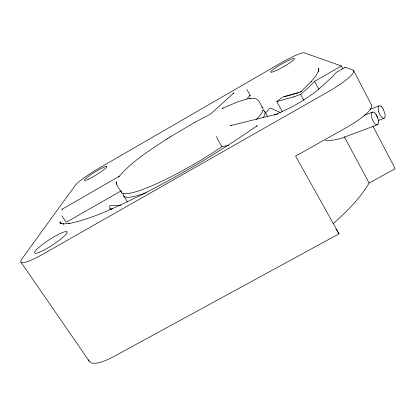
<?xml version="1.0" encoding="UTF-8"?>
<svg xmlns="http://www.w3.org/2000/svg" width="416" height="416" viewBox="0 0 416 416"><rect width="100%" height="100%" fill="white"/><g stroke="black" fill="none" stroke-linecap="round" stroke-linejoin="round"><path stroke-width="0.62" d="M378.43 123.079L377.593 124.691L342.857 137.717C337.303 139.766 331.334 140.696 325.426 140.26M372.965 126.235L395.2 168.704L369.138 183.056C359.845 198.713 346.679 211.682 333.164 223.714M265.278 113.298L270.15 107.952L280.582 112.601M233.215 93.506L233.828 92.804L210.688 113.942L194.943 122.299M342.914 68.843L341.416 65.972L314.584 81.328L309.088 86.923L300.659 94.38L293.602 96.907M246.095 99.476L250.234 95.446L246.917 89.544M256.261 126.578L257.265 125.642C220.163 151.559 181.116 174.673 140.806 195.229C117.572 206.341 94.224 218.286 68.853 223.657L69.711 223.47L62.967 223.938L63.856 223.985L59.712 222.898L61.272 223.647M282.376 111.665L276.791 101.582L282.448 97.157M228.831 145.304L221.926 146.661L220.891 147.363A107.245 16.593 -30.9 0 1 210.995 153.904A82.326 13.172 -30.8 0 1 131.087 193.003L128.674 193.378A69.904 11.216 -30.9 0 1 121.607 192.639C120.104 189.119 115.872 185.988 116.444 181.787L116.782 184.293M166.286 139.355C149.5 150.498 131.914 161.335 118.794 176.826L119.137 176.4L61.76 209.409L62.728 209.076M170.929 136.438L195.078 122.226M166.156 139.438L167.856 138.356M167.747 138.429L169.442 137.363M169.348 137.42L170.992 136.396M120.988 190.949L66.196 222.321L61.89 215.805M345.093 67.366L336.502 72.275L331.578 77.511L318.75 89.154L313.045 93.72L300.524 102.045L289.656 108.087L275.896 114.358L230.012 125.762L231.13 125.549M353.569 70.528L371.405 104.832A36.312 8.169 -28.1 0 1 346.424 127.566L295.62 156.104L339.024 233.823L113.079 356.928A34.112 10.962 -35.6 0 1 88.691 359.84M249.137 95.956L250.234 95.446M298.464 92.685L283.52 96.86L298.464 92.685L301.257 91.556L300.591 91.957L311.568 81.26L311.007 81.91L316.311 75.254L318.926 70.143L318.391 71.812L318.479 68.214L318.848 69.872M370.037 109.392L379.059 105.841M364.473 115.279L372.325 112.216M378.191 120.489L384.259 118.186M274.196 115.06L277.904 113.942M276.791 101.582L293.691 96.876M377.593 124.691L376.038 124.644A6.802 2.813 69.1 0 1 373.303 121.566L371.93 118.31A6.802 2.813 69.1 0 1 371.784 112.804A6.802 2.813 69.1 0 1 374.826 112.98M245.783 99.367L237.983 101.769L222.154 108.41L223.08 108.17M247.541 98.951L252.034 98.249L256.147 98.842L258.788 100.927L262.673 107.853M249.153 98.639L250.645 98.405M121.061 205.176L109.762 205.681L109.886 208.993L112.382 208.806M109.886 208.993L111.628 209.456M341.416 65.972L304.242 52.816A25.074 3 -29.6 0 0 279.661 63.674L99.102 168.158A24.18 2.829 -31.7 0 0 75.473 185.068L22.064 258.726A35.459 5.725 -33.1 0 0 43.269 253.973L327.517 92.139A36.764 6.339 -28.7 0 0 352.799 70.002L345.233 67.324A3.754 0.556 60.9 0 0 345.072 67.626M374.8 113.001L376.594 115.398M381.472 106.652L383.23 109.039L384.956 113.833A6.687 2.704 69 0 1 381.852 117.437L380.073 115.045L378.716 111.826M61.495 223.792L60.112 221.785L61.188 223.402M20.935 262.085L89.237 361.223M377.442 117.203L375.996 114.473M335.889 228.951L339.024 233.823M123.781 196.076L127.582 202.093M221.926 146.661L217.49 139.069L216.575 136.505M264.649 111.379L267.504 116.475M300.659 94.38L303.987 100.5M314.584 81.328L318.874 89.331M344.313 136.765L369.138 183.056M376.813 115.846L377.946 118.602M120.973 191.006L121.607 192.639M261.747 107.068A82.326 13.172 -30.8 0 1 256.412 119.522M263.037 110.271A82.217 13.629 -30.8 0 1 263.11 117.671M145.891 192.821A82.217 13.629 -30.8 0 1 123.24 193.294M378.742 111.873A6.687 2.704 69 0 1 378.56 106.475A6.687 2.704 69 0 1 381.503 106.699M377.962 118.57A6.802 2.813 69.1 0 1 378.446 123.063M67.075 232.06L66.706 233.251A19.323 3.12 -33.1 0 1 47.159 248.321A19.323 3.12 -33.1 0 1 34.97 251.503A19.323 3.12 -33.1 0 1 54.714 236.387L58.573 234.302A19.323 3.12 -33.1 0 1 67.075 232.06M284.164 66.352L280.992 68.115A13.671 1.633 -29.6 0 1 271.497 72.233L270.738 72.186A13.671 1.633 -29.6 0 1 281.117 64.329A13.671 1.633 -29.6 0 1 294.393 58.562A13.671 1.633 -29.6 0 1 284.164 66.352M88.665 179.078A13.182 1.539 -31.7 0 0 106.813 166.946A13.182 1.539 -31.7 0 0 91.619 174.195A13.182 1.539 -31.7 0 0 88.665 179.078"/></g></svg>
